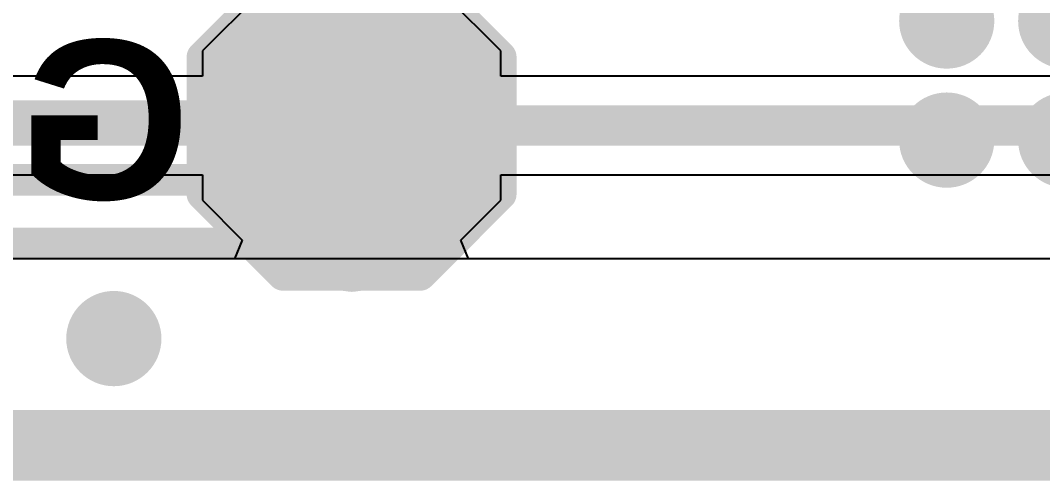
# Model space of a CAD drawing. Header units: inches. Extents: x 0 to 12.4, y -0.6 to 2.2.
# Drawn here: x 0.6078 to 0.8615, y -0.005 to 0.1091 of the extents above; entities that cross this region are included whole.
import ezdxf

# ---------------------------------------------------------------- set-up
doc = ezdxf.new("R2010")
doc.units = ezdxf.units.IN
doc.header["$MEASUREMENT"] = 0
for name, color, linetype in [('Board_Outline', 216, 'Continuous'), ('Bottom Layer', 5, 'Continuous'), ('Bottom Overlay', 54, 'Continuous'), ('Bottom Paste', 16, 'Continuous'), ('Bottom Solder', 6, 'Continuous'), ('Dimension', 6, 'Continuous'), ('Top Layer', 1, 'Continuous')]:
    doc.layers.add(name, color=color, linetype=linetype)
doc.styles.add('Arial_Bold', font='', dxfattribs={"height": 0.2})
doc.styles.get('Arial_Bold').set_extended_font_data('Arial', bold=True)

# ---------------------------------------------------------------- blocks, each defined once
blk = doc.blocks.new('T__________B_38')
at = {"layer": 'Bottom Layer'}
blk.add_hatch(color=5, dxfattribs=at).paths.add_polyline_path([(0.015, 0.03), (-0.015, 0.03), (-0.03, 0.015), (-0.03, -0.015), (-0.015, -0.03), (0.015, -0.03), (0.03, -0.015), (0.03, 0.015)])
at = {"layer": 'Bottom Paste'}
blk.add_hatch(color=16, dxfattribs=at).paths.add_polyline_path([(0.015, 0.03), (-0.015, 0.03), (-0.03, 0.015), (-0.03, -0.015), (-0.015, -0.03), (0.015, -0.03), (0.03, -0.015), (0.03, 0.015)])
at = {"layer": 'Bottom Solder'}
blk.add_hatch(color=6, dxfattribs=at).paths.add_polyline_path([(0.017, 0.034), (-0.017, 0.034), (-0.034, 0.017), (-0.034, -0.017), (-0.017, -0.034), (0.017, -0.034), (0.034, -0.017), (0.034, 0.017)])
at = {"layer": 'Bottom Overlay'}
for points in [[(-0.017, 0.037, 0.007874, 0.007874, 0), (-0.037, 0.017, 0.007874, 0.007874, 0)], [(0.017, 0.037, 0.007874, 0.007874, 0), (-0.017, 0.037, 0.007874, 0.007874, 0)], [(0.017, 0.037, 0.007874, 0.007874, 0), (-0.017, 0.037, 0.007874, 0.007874, 0)], [(0.037, 0.017, 0.007874, 0.007874, 0), (0.017, 0.037, 0.007874, 0.007874, 0)], [(-0.037, 0.017, 0.007874, 0.007874, 0), (-0.037, -0.017, 0.007874, 0.007874, 0)], [(0.037, 0.017, 0.007874, 0.007874, 0), (0.037, -0.017, 0.007874, 0.007874, 0)], [(-0.017, -0.037, 0.007874, 0.007874, 0), (-0.037, -0.017, 0.007874, 0.007874, 0)], [(0.037, -0.017, 0.007874, 0.007874, 0), (0.017, -0.037, 0.007874, 0.007874, 0)], [(0.017, -0.037, 0.007874, 0.007874, 0), (-0.017, -0.037, 0.007874, 0.007874, 0)], [(0.017, -0.037, 0.007874, 0.007874, 0), (-0.017, -0.037, 0.007874, 0.007874, 0)]]:
    blk.add_lwpolyline(points, format="xyseb", dxfattribs=at)
for points in [[(-0.0189685, 0.037, 0.003937, 0.003937, 1), (-0.0150315, 0.037, 0.003937, 0.003937, 1)], [(-0.0189685, 0.037, 0.003937, 0.003937, 1), (-0.0150315, 0.037, 0.003937, 0.003937, 1)], [(-0.0189685, 0.037, 0.003937, 0.003937, 1), (-0.0150315, 0.037, 0.003937, 0.003937, 1)], [(0.0150315, 0.037, 0.003937, 0.003937, 1), (0.0189685, 0.037, 0.003937, 0.003937, 1)], [(0.0150315, 0.037, 0.003937, 0.003937, 1), (0.0189685, 0.037, 0.003937, 0.003937, 1)], [(0.0150315, 0.037, 0.003937, 0.003937, 1), (0.0189685, 0.037, 0.003937, 0.003937, 1)], [(-0.0389685, 0.017, 0.003937, 0.003937, 1), (-0.0350315, 0.017, 0.003937, 0.003937, 1)], [(-0.0389685, 0.017, 0.003937, 0.003937, 1), (-0.0350315, 0.017, 0.003937, 0.003937, 1)], [(0.0350315, 0.017, 0.003937, 0.003937, 1), (0.0389685, 0.017, 0.003937, 0.003937, 1)], [(0.0350315, 0.017, 0.003937, 0.003937, 1), (0.0389685, 0.017, 0.003937, 0.003937, 1)], [(-0.0389685, -0.017, 0.003937, 0.003937, 1), (-0.0350315, -0.017, 0.003937, 0.003937, 1)], [(-0.0389685, -0.017, 0.003937, 0.003937, 1), (-0.0350315, -0.017, 0.003937, 0.003937, 1)], [(0.0350315, -0.017, 0.003937, 0.003937, 1), (0.0389685, -0.017, 0.003937, 0.003937, 1)], [(0.0350315, -0.017, 0.003937, 0.003937, 1), (0.0389685, -0.017, 0.003937, 0.003937, 1)], [(-0.0189685, -0.037, 0.003937, 0.003937, 1), (-0.0150315, -0.037, 0.003937, 0.003937, 1)], [(-0.0189685, -0.037, 0.003937, 0.003937, 1), (-0.0150315, -0.037, 0.003937, 0.003937, 1)], [(-0.0189685, -0.037, 0.003937, 0.003937, 1), (-0.0150315, -0.037, 0.003937, 0.003937, 1)], [(0.0150315, -0.037, 0.003937, 0.003937, 1), (0.0189685, -0.037, 0.003937, 0.003937, 1)], [(0.0150315, -0.037, 0.003937, 0.003937, 1), (0.0189685, -0.037, 0.003937, 0.003937, 1)], [(0.0150315, -0.037, 0.003937, 0.003937, 1), (0.0189685, -0.037, 0.003937, 0.003937, 1)]]:
    blk.add_lwpolyline(points, format="xyseb", close=True, dxfattribs=at)

msp = doc.modelspace()

# ---------------------------------------------------------------- hatches: boundary and pattern name
at = {"layer": 'Dimension'}
h = msp.add_hatch(color=6, dxfattribs=at)
edge = h.paths.add_edge_path()
edge.add_arc((0.8376911, 0.1089336), 0.011811, 0, 360)
h = msp.add_hatch(color=6, dxfattribs=at)
edge = h.paths.add_edge_path()
edge.add_arc((0.8672187, 0.1089336), 0.011811, 0, 360)
h = msp.add_hatch(color=6, dxfattribs=at)
edge = h.paths.add_edge_path()
edge.add_arc((0.8376911, 0.0794061), 0.011811, 0, 360)
h = msp.add_hatch(color=6, dxfattribs=at)
edge = h.paths.add_edge_path()
edge.add_arc((0.8672187, 0.0794061), 0.011811, 0, 360)
h = msp.add_hatch(color=6, dxfattribs=at)
edge = h.paths.add_edge_path()
edge.add_arc((0.6900533, 0.0695635), 0.011811, 0, 360)
h = msp.add_hatch(color=6, dxfattribs=at)
edge = h.paths.add_edge_path()
edge.add_arc((0.6309982, 0.0301935), 0.011811, 0, 360)

# ---------------------------------------------------------------- linework, layer by layer
at = {"layer": 'Board_Outline'}
msp.add_lwpolyline([(0, 0, 0.01, 0.01, 0), (1.6929134, 0, 0.01, 0.01, 0)], format="xyseb", dxfattribs=at)
at = {"layer": 'Bottom Layer'}
for p, q in [((0.6715, 0.12), (0.653, 0.1015)), ((0.727, 0.1015), (0.7085, 0.12)), ((0.653, 0.1015), (0.653, 0.0952351)), ((0.727, 0.0952351), (0.727, 0.1015)), ((0.653, 0.0952351), (0.5260679, 0.0952351)), ((1.5189321, 0.0952351), (0.727, 0.0952351)), ((0.521, 0.0707649), (0.653, 0.0707649)), ((0.653, 0.0707649), (0.653, 0.0645)), ((0.727, 0.0645), (0.727, 0.0707649)), ((0.727, 0.0707649), (1.524, 0.0707649)), ((0.653, 0.0645), (0.6628806, 0.0546194)), ((0.7171194, 0.0546194), (0.727, 0.0645)), ((0.6628806, 0.0546194), (0.6609672, 0.0499999)), ((0.7190328, 0.0499999), (0.7171194, 0.0546194)), ((0.6609672, 0.0499999), (0.0499999, 0.0499999)), ((1.7379134, 0.05), (0.7190328, 0.0499999))]:
    msp.add_line(p, q, dxfattribs=at)
for points in [[(0.521, 0.083, 0.01, 0.01, 0), (0.69, 0.083, 0.01, 0.01, 0)], [(0.69, 0.083, 0.01, 0.01, 0), (1.524, 0.083, 0.01, 0.01, 0)]]:
    msp.add_lwpolyline(points, format="xyseb", dxfattribs=at)
msp.add_lwpolyline([(0.6875, 0.083, 0.005, 0.005, 1), (0.6925, 0.083, 0.005, 0.005, 1)], format="xyseb", close=True, dxfattribs=at)
msp.add_lwpolyline([(0.6875, 0.083, 0.005, 0.005, 1), (0.6925, 0.083, 0.005, 0.005, 1)], format="xyseb", close=True, dxfattribs=at)
at = {"layer": 'Dimension'}
for points in [[(0.678426, 0.090337, 0.007874, 0.007874, 0), (0.6835859, 0.0924743, 0.007874, 0.007874, 0)], [(0.6835859, 0.0924743, 0.007874, 0.007874, 0), (0.6835861, 0.0924744, 0.007874, 0.007874, 0)], [(0.6835861, 0.0924744, 0.007874, 0.007874, 0), (0.6838816, 0.0925968, 0.007874, 0.007874, 0)], [(0.6838816, 0.0925968, 0.007874, 0.007874, 0), (0.6841985, 0.0926385, 0.007874, 0.007874, 0)], [(0.6841985, 0.0926385, 0.007874, 0.007874, 0), (0.6841989, 0.0926386, 0.007874, 0.007874, 0)], [(0.6841989, 0.0926386, 0.007874, 0.007874, 0), (0.689736, 0.0933675, 0.007874, 0.007874, 0)], [(0.689736, 0.0933675, 0.007874, 0.007874, 0), (0.6900533, 0.0934093, 0.007874, 0.007874, 0)], [(0.6900533, 0.0934093, 0.007874, 0.007874, 0), (0.6903706, 0.0933675, 0.007874, 0.007874, 0)], [(0.6903706, 0.0933675, 0.007874, 0.007874, 0), (0.6959077, 0.0926386, 0.007874, 0.007874, 0)], [(0.6959077, 0.0926386, 0.007874, 0.007874, 0), (0.6959079, 0.0926385, 0.007874, 0.007874, 0)], [(0.6959079, 0.0926385, 0.007874, 0.007874, 0), (0.696225, 0.0925968, 0.007874, 0.007874, 0)], [(0.696225, 0.0925968, 0.007874, 0.007874, 0), (0.6965205, 0.0924744, 0.007874, 0.007874, 0)], [(0.6965205, 0.0924744, 0.007874, 0.007874, 0), (0.6965207, 0.0924743, 0.007874, 0.007874, 0)], [(0.6965207, 0.0924743, 0.007874, 0.007874, 0), (0.701617, 0.0903633, 0.007874, 0.007874, 0)], [(0.6731918, 0.086425, 0.007874, 0.007874, 0), (0.6778766, 0.0900198, 0.007874, 0.007874, 0)], [(0.6778766, 0.0900198, 0.007874, 0.007874, 0), (0.6778767, 0.0900199, 0.007874, 0.007874, 0)], [(0.6778767, 0.0900199, 0.007874, 0.007874, 0), (0.6781304, 0.0902146, 0.007874, 0.007874, 0)], [(0.6781304, 0.0902146, 0.007874, 0.007874, 0), (0.6784258, 0.090337, 0.007874, 0.007874, 0)], [(0.6784258, 0.090337, 0.007874, 0.007874, 0), (0.678426, 0.090337, 0.007874, 0.007874, 0)], [(0.701617, 0.0903633, 0.007874, 0.007874, 0), (0.7019762, 0.0902146, 0.007874, 0.007874, 0)], [(0.7019762, 0.0902146, 0.007874, 0.007874, 0), (0.7069148, 0.086425, 0.007874, 0.007874, 0)], [(0.3147483, 0.0853313, 0.007874, 0.007874, 0), (0.670135, 0.0853313, 0.007874, 0.007874, 0)], [(0.670135, 0.0853313, 0.007874, 0.007874, 0), (0.6720032, 0.0857029, 0.007874, 0.007874, 0)], [(0.6720032, 0.0857029, 0.007874, 0.007874, 0), (0.6731552, 0.0864727, 0.007874, 0.007874, 0)], [(0.6731552, 0.0864727, 0.007874, 0.007874, 0), (0.6731918, 0.086425, 0.007874, 0.007874, 0)], [(0.7069148, 0.086425, 0.007874, 0.007874, 0), (0.7107043, 0.0814864, 0.007874, 0.007874, 0)], [(0.7107043, 0.0814864, 0.007874, 0.007874, 0), (0.7130865, 0.0757353, 0.007874, 0.007874, 0)], [(0.7130865, 0.0757353, 0.007874, 0.007874, 0), (0.7138991, 0.0695635, 0.007874, 0.007874, 0)], [(0.306195, 0.0695635, 0.007874, 0.007874, 0), (0.6900533, 0.0695635, 0.007874, 0.007874, 0)], [(0.7130865, 0.0633918, 0.007874, 0.007874, 0), (0.7138991, 0.0695635, 0.007874, 0.007874, 0)], [(0.7107043, 0.0576407, 0.007874, 0.007874, 0), (0.7130865, 0.0633918, 0.007874, 0.007874, 0)], [(0.7069148, 0.052702, 0.007874, 0.007874, 0), (0.7107043, 0.0576407, 0.007874, 0.007874, 0)], [(0.3049541, 0.0537958, 0.007874, 0.007874, 0), (0.670135, 0.0537958, 0.007874, 0.007874, 0)], [(0.670135, 0.0537958, 0.007874, 0.007874, 0), (0.6720032, 0.0534242, 0.007874, 0.007874, 0)], [(0.6720032, 0.0534242, 0.007874, 0.007874, 0), (0.6731552, 0.0526545, 0.007874, 0.007874, 0)], [(0.6731552, 0.0526545, 0.007874, 0.007874, 0), (0.6731918, 0.052702, 0.007874, 0.007874, 0)], [(0.6731918, 0.052702, 0.007874, 0.007874, 0), (0.6781304, 0.0489125, 0.007874, 0.007874, 0)], [(0.7019762, 0.0489125, 0.007874, 0.007874, 0), (0.7069148, 0.052702, 0.007874, 0.007874, 0)], [(0.6781304, 0.0489125, 0.007874, 0.007874, 0), (0.6838816, 0.0465303, 0.007874, 0.007874, 0)], [(0.696225, 0.0465303, 0.007874, 0.007874, 0), (0.7019762, 0.0489125, 0.007874, 0.007874, 0)], [(0.6838816, 0.0465303, 0.007874, 0.007874, 0), (0.6900533, 0.0457178, 0.007874, 0.007874, 0)], [(0.6900533, 0.0457178, 0.007874, 0.007874, 0), (0.696225, 0.0465303, 0.007874, 0.007874, 0)], [(0.0486216, 0.0085596, 0.007874, 0.007874, 0), (1.695242, 0.0085596, 0.007874, 0.007874, 0)]]:
    msp.add_lwpolyline(points, format="xyseb", dxfattribs=at)
for points in [[(0.6816174, 0.0924743, 0.003937, 0.003937, 1), (0.6855544, 0.0924743, 0.003937, 0.003937, 1)], [(0.6816174, 0.0924743, 0.003937, 0.003937, 1), (0.6855544, 0.0924743, 0.003937, 0.003937, 1)], [(0.6816176, 0.0924744, 0.003937, 0.003937, 1), (0.6855546, 0.0924744, 0.003937, 0.003937, 1)], [(0.6816176, 0.0924744, 0.003937, 0.003937, 1), (0.6855546, 0.0924744, 0.003937, 0.003937, 1)], [(0.6819131, 0.0925968, 0.003937, 0.003937, 1), (0.6858501, 0.0925968, 0.003937, 0.003937, 1)], [(0.6819131, 0.0925968, 0.003937, 0.003937, 1), (0.6858501, 0.0925968, 0.003937, 0.003937, 1)], [(0.68223, 0.0926385, 0.003937, 0.003937, 1), (0.686167, 0.0926385, 0.003937, 0.003937, 1)], [(0.68223, 0.0926385, 0.003937, 0.003937, 1), (0.686167, 0.0926385, 0.003937, 0.003937, 1)], [(0.6822304, 0.0926386, 0.003937, 0.003937, 1), (0.6861674, 0.0926386, 0.003937, 0.003937, 1)], [(0.6822304, 0.0926386, 0.003937, 0.003937, 1), (0.6861674, 0.0926386, 0.003937, 0.003937, 1)], [(0.6877675, 0.0933675, 0.003937, 0.003937, 1), (0.6917045, 0.0933675, 0.003937, 0.003937, 1)], [(0.6877675, 0.0933675, 0.003937, 0.003937, 1), (0.6917045, 0.0933675, 0.003937, 0.003937, 1)], [(0.6880848, 0.0934093, 0.003937, 0.003937, 1), (0.6920218, 0.0934093, 0.003937, 0.003937, 1)], [(0.6880848, 0.0934093, 0.003937, 0.003937, 1), (0.6920218, 0.0934093, 0.003937, 0.003937, 1)], [(0.6884021, 0.0933675, 0.003937, 0.003937, 1), (0.6923391, 0.0933675, 0.003937, 0.003937, 1)], [(0.6884021, 0.0933675, 0.003937, 0.003937, 1), (0.6923391, 0.0933675, 0.003937, 0.003937, 1)], [(0.6939392, 0.0926386, 0.003937, 0.003937, 1), (0.6978762, 0.0926386, 0.003937, 0.003937, 1)], [(0.6939392, 0.0926386, 0.003937, 0.003937, 1), (0.6978762, 0.0926386, 0.003937, 0.003937, 1)], [(0.6939394, 0.0926385, 0.003937, 0.003937, 1), (0.6978764, 0.0926385, 0.003937, 0.003937, 1)], [(0.6939394, 0.0926385, 0.003937, 0.003937, 1), (0.6978764, 0.0926385, 0.003937, 0.003937, 1)], [(0.6942565, 0.0925968, 0.003937, 0.003937, 1), (0.6981935, 0.0925968, 0.003937, 0.003937, 1)], [(0.6942565, 0.0925968, 0.003937, 0.003937, 1), (0.6981935, 0.0925968, 0.003937, 0.003937, 1)], [(0.694552, 0.0924744, 0.003937, 0.003937, 1), (0.698489, 0.0924744, 0.003937, 0.003937, 1)], [(0.694552, 0.0924744, 0.003937, 0.003937, 1), (0.698489, 0.0924744, 0.003937, 0.003937, 1)], [(0.6945522, 0.0924743, 0.003937, 0.003937, 1), (0.6984892, 0.0924743, 0.003937, 0.003937, 1)], [(0.6945522, 0.0924743, 0.003937, 0.003937, 1), (0.6984892, 0.0924743, 0.003937, 0.003937, 1)], [(0.6759081, 0.0900198, 0.003937, 0.003937, 1), (0.6798451, 0.0900198, 0.003937, 0.003937, 1)], [(0.6759081, 0.0900198, 0.003937, 0.003937, 1), (0.6798451, 0.0900198, 0.003937, 0.003937, 1)], [(0.6759082, 0.0900199, 0.003937, 0.003937, 1), (0.6798452, 0.0900199, 0.003937, 0.003937, 1)], [(0.6759082, 0.0900199, 0.003937, 0.003937, 1), (0.6798452, 0.0900199, 0.003937, 0.003937, 1)], [(0.6761619, 0.0902146, 0.003937, 0.003937, 1), (0.6800989, 0.0902146, 0.003937, 0.003937, 1)], [(0.6761619, 0.0902146, 0.003937, 0.003937, 1), (0.6800989, 0.0902146, 0.003937, 0.003937, 1)], [(0.6764573, 0.090337, 0.003937, 0.003937, 1), (0.6803943, 0.090337, 0.003937, 0.003937, 1)], [(0.6764573, 0.090337, 0.003937, 0.003937, 1), (0.6803943, 0.090337, 0.003937, 0.003937, 1)], [(0.6764575, 0.090337, 0.003937, 0.003937, 1), (0.6803945, 0.090337, 0.003937, 0.003937, 1)], [(0.6764575, 0.090337, 0.003937, 0.003937, 1), (0.6803945, 0.090337, 0.003937, 0.003937, 1)], [(0.6996485, 0.0903633, 0.003937, 0.003937, 1), (0.7035855, 0.0903633, 0.003937, 0.003937, 1)], [(0.6996485, 0.0903633, 0.003937, 0.003937, 1), (0.7035855, 0.0903633, 0.003937, 0.003937, 1)], [(0.7000077, 0.0902146, 0.003937, 0.003937, 1), (0.7039447, 0.0902146, 0.003937, 0.003937, 1)], [(0.7000077, 0.0902146, 0.003937, 0.003937, 1), (0.7039447, 0.0902146, 0.003937, 0.003937, 1)], [(0.6681665, 0.0853313, 0.003937, 0.003937, 1), (0.6721035, 0.0853313, 0.003937, 0.003937, 1)], [(0.6681665, 0.0853313, 0.003937, 0.003937, 1), (0.6721035, 0.0853313, 0.003937, 0.003937, 1)], [(0.6700347, 0.0857029, 0.003937, 0.003937, 1), (0.6739717, 0.0857029, 0.003937, 0.003937, 1)], [(0.6700347, 0.0857029, 0.003937, 0.003937, 1), (0.6739717, 0.0857029, 0.003937, 0.003937, 1)], [(0.6711867, 0.0864727, 0.003937, 0.003937, 1), (0.6751237, 0.0864727, 0.003937, 0.003937, 1)], [(0.6711867, 0.0864727, 0.003937, 0.003937, 1), (0.6751237, 0.0864727, 0.003937, 0.003937, 1)], [(0.6712233, 0.086425, 0.003937, 0.003937, 1), (0.6751603, 0.086425, 0.003937, 0.003937, 1)], [(0.6712233, 0.086425, 0.003937, 0.003937, 1), (0.6751603, 0.086425, 0.003937, 0.003937, 1)], [(0.7049463, 0.086425, 0.003937, 0.003937, 1), (0.7088833, 0.086425, 0.003937, 0.003937, 1)], [(0.7049463, 0.086425, 0.003937, 0.003937, 1), (0.7088833, 0.086425, 0.003937, 0.003937, 1)], [(0.7087358, 0.0814864, 0.003937, 0.003937, 1), (0.7126728, 0.0814864, 0.003937, 0.003937, 1)], [(0.7087358, 0.0814864, 0.003937, 0.003937, 1), (0.7126728, 0.0814864, 0.003937, 0.003937, 1)], [(0.711118, 0.0757353, 0.003937, 0.003937, 1), (0.715055, 0.0757353, 0.003937, 0.003937, 1)], [(0.711118, 0.0757353, 0.003937, 0.003937, 1), (0.715055, 0.0757353, 0.003937, 0.003937, 1)], [(0.6880848, 0.0695635, 0.003937, 0.003937, 1), (0.6920218, 0.0695635, 0.003937, 0.003937, 1)], [(0.7119306, 0.0695635, 0.003937, 0.003937, 1), (0.7158676, 0.0695635, 0.003937, 0.003937, 1)], [(0.7119306, 0.0695635, 0.003937, 0.003937, 1), (0.7158676, 0.0695635, 0.003937, 0.003937, 1)], [(0.711118, 0.0633918, 0.003937, 0.003937, 1), (0.715055, 0.0633918, 0.003937, 0.003937, 1)], [(0.711118, 0.0633918, 0.003937, 0.003937, 1), (0.715055, 0.0633918, 0.003937, 0.003937, 1)], [(0.7087358, 0.0576407, 0.003937, 0.003937, 1), (0.7126728, 0.0576407, 0.003937, 0.003937, 1)], [(0.7087358, 0.0576407, 0.003937, 0.003937, 1), (0.7126728, 0.0576407, 0.003937, 0.003937, 1)], [(0.6681665, 0.0537958, 0.003937, 0.003937, 1), (0.6721035, 0.0537958, 0.003937, 0.003937, 1)], [(0.6681665, 0.0537958, 0.003937, 0.003937, 1), (0.6721035, 0.0537958, 0.003937, 0.003937, 1)], [(0.6700347, 0.0534242, 0.003937, 0.003937, 1), (0.6739717, 0.0534242, 0.003937, 0.003937, 1)], [(0.6700347, 0.0534242, 0.003937, 0.003937, 1), (0.6739717, 0.0534242, 0.003937, 0.003937, 1)], [(0.6711867, 0.0526545, 0.003937, 0.003937, 1), (0.6751237, 0.0526545, 0.003937, 0.003937, 1)], [(0.6711867, 0.0526545, 0.003937, 0.003937, 1), (0.6751237, 0.0526545, 0.003937, 0.003937, 1)], [(0.6712233, 0.052702, 0.003937, 0.003937, 1), (0.6751603, 0.052702, 0.003937, 0.003937, 1)], [(0.6712233, 0.052702, 0.003937, 0.003937, 1), (0.6751603, 0.052702, 0.003937, 0.003937, 1)], [(0.7049463, 0.052702, 0.003937, 0.003937, 1), (0.7088833, 0.052702, 0.003937, 0.003937, 1)], [(0.7049463, 0.052702, 0.003937, 0.003937, 1), (0.7088833, 0.052702, 0.003937, 0.003937, 1)], [(0.6761619, 0.0489125, 0.003937, 0.003937, 1), (0.6800989, 0.0489125, 0.003937, 0.003937, 1)], [(0.6761619, 0.0489125, 0.003937, 0.003937, 1), (0.6800989, 0.0489125, 0.003937, 0.003937, 1)], [(0.7000077, 0.0489125, 0.003937, 0.003937, 1), (0.7039447, 0.0489125, 0.003937, 0.003937, 1)], [(0.7000077, 0.0489125, 0.003937, 0.003937, 1), (0.7039447, 0.0489125, 0.003937, 0.003937, 1)], [(0.6819131, 0.0465303, 0.003937, 0.003937, 1), (0.6858501, 0.0465303, 0.003937, 0.003937, 1)], [(0.6819131, 0.0465303, 0.003937, 0.003937, 1), (0.6858501, 0.0465303, 0.003937, 0.003937, 1)], [(0.6880848, 0.0457178, 0.003937, 0.003937, 1), (0.6920218, 0.0457178, 0.003937, 0.003937, 1)], [(0.6880848, 0.0457178, 0.003937, 0.003937, 1), (0.6920218, 0.0457178, 0.003937, 0.003937, 1)], [(0.6942565, 0.0465303, 0.003937, 0.003937, 1), (0.6981935, 0.0465303, 0.003937, 0.003937, 1)], [(0.6942565, 0.0465303, 0.003937, 0.003937, 1), (0.6981935, 0.0465303, 0.003937, 0.003937, 1)]]:
    msp.add_lwpolyline(points, format="xyseb", close=True, dxfattribs=at)
at = {"layer": 'Top Layer'}
msp.add_line((1.7379134, 0.05), (0.0499999, 0.0499999), dxfattribs=at)

# ---------------------------------------------------------------- block references
at = {"rotation": 180}
msp.add_blockref('T__________B_38', (0.69, 0.083), dxfattribs=at)

# ---------------------------------------------------------------- texts
at = {"layer": 'Bottom Overlay', "style": 'Arial_Bold', "text_generation_flag": 2}
msp.add_text('GPIO21', height=0.0393701, rotation=360, dxfattribs=at).set_placement((0.649878, 0.0647758))

doc.saveas('drawing.dxf')
